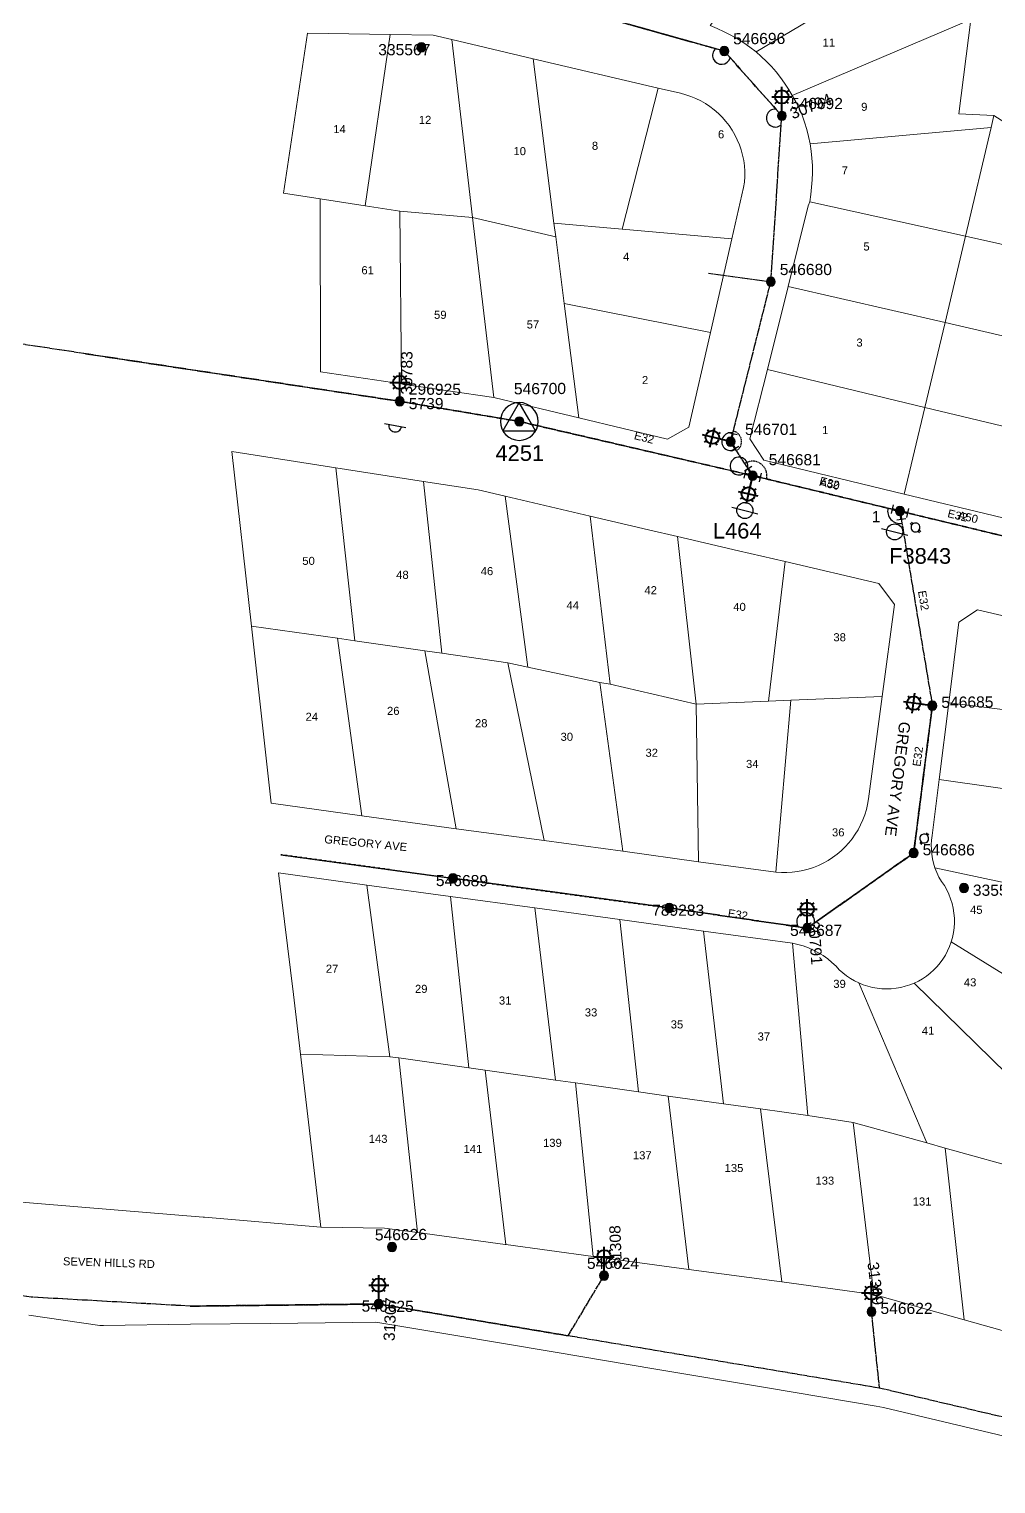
# Model space of a CAD drawing. Header units: metres. Extents: x -1 to 313024, y -2 to 6262971.
# Drawn here: x 312146.9 to 312362.9, y 6262431.2 to 6262756.3 of the extents above; entities that cross this region are included whole.
import ezdxf
from ezdxf.enums import TextEntityAlignment as Align

# ---------------------------------------------------------------- set-up
doc = ezdxf.new("R2010")
doc.units = ezdxf.units.M
doc.linetypes.add('Cable Exist OH', pattern=[1, 1, 0])
doc.linetypes.add('Cable New OH', pattern=[6, 4, -2])
doc.layers.get('0').update_dxf_attribs({"color": 6})
doc.layers.add('Cadastre Land Parcels_SP_EXT', color=9, linetype='Continuous', lineweight=5)
doc.layers.add('Cadastre Roads_SP_EXT', color=9, linetype='Continuous', lineweight=5)
for name, color, linetype in [('Equip_HV_EXT', 7, 'Continuous'), ('Equip_LV_EXT', 7, 'Continuous'), ('Equip_SP_HV_EXT', 7, 'Continuous'), ('Equip_SP_HV_NEW', 2, 'Continuous'), ('Equip_SP_SL_EXT', 7, 'Continuous'), ('Mains_HV_EXT', 7, 'Continuous'), ('Mains_HV_NEW', 2, 'Continuous'), ('Mains_HV_NEW_Hardwired', 7, 'Continuous'), ('Mains_LV_EXT', 7, 'Continuous'), ('Mains_SL_EXT', 7, 'Continuous'), ('Notes_SP_MISC', 7, 'Continuous'), ('Sub_SP_TR_HV_LV_EXT', 7, 'Continuous'), ('SupportsOH_SP_TR_HV_LV_SL_EXT', 7, 'Continuous')]:
    doc.layers.add(name, color=color, linetype=linetype)
doc.styles.add('HVSW_LABEL', font='arial.ttf')
doc.styles.add('iecARIAL', font='arial.ttf', dxfattribs={"height": 2})
doc.styles.add('POLE_LABEL', font='arial.ttf')
doc.styles.get("Standard").update_dxf_attribs({"font": 'arial.ttf'})

# ---------------------------------------------------------------- blocks, each defined once
blk = doc.blocks.new('SUB_POLE_EXT')
blk.add_wipeout([(0, 4.22), (0.42, 4.2), (0.83, 4.14), (1.21, 4.05), (1.62, 3.9), (1.99, 3.72), (2.35, 3.51), (2.68, 3.26), (2.99, 2.99), (3.28, 2.66), (3.52, 2.34), (3.76, 1.92), (3.9, 1.62), (4.04, 1.23), (4.18, 0.63), (4.22, 0), (4.18, -0.61), (4.06, -1.15), (3.9, -1.62), (3.58, -2.24), (3.22, -2.73), (2.97, -3.01), (2.68, -3.26), (2.36, -3.5), (2, -3.72), (1.64, -3.89), (1.25, -4.03), (0.82, -4.14), (0.42, -4.2), (0, -4.22), (-0.41, -4.2), (-0.8, -4.15), (-1.21, -4.05), (-1.62, -3.9), (-1.99, -3.73), (-2.35, -3.51), (-2.68, -3.26), (-2.96, -3.02), (-3.23, -2.72), (-3.51, -2.35), (-3.71, -2.01), (-3.91, -1.6), (-4.05, -1.21), (-4.16, -0.76), (-4.22, -0.14), (-4.21, 0.39), (-4.14, 0.83), (-4.03, 1.27), (-3.9, 1.63), (-3.71, 2.02), (-3.5, 2.37), (-3.28, 2.67), (-2.99, 2.99), (-2.68, 3.27), (-2.33, 3.52), (-1.98, 3.73), (-1.63, 3.9), (-1.2, 4.05), (-0.78, 4.15), (-0.4, 4.21)])
blk.add_line((2.16, 0.48), (2.16, 0.48, 0))
blk.add_lwpolyline([(-4.22, 0, 1), (4.22, 0, 1)], format="xyb", close=True)
blk.add_lwpolyline([(2.14, 0.52), (0, 4.22), (-3.66, -2.11), (3.66, -2.11)], close=True)
for tag, height, flags, p in [('ASSET_NUM', 3.5, 8, (2, 2)), ('STREET_CODE', 0.2, 9, (1.5, 0)), ('CONSTRUCTED_VOLTAGE', 0.2, 9, (1.5, -0.2)), ('OPERATING_VOLTAGE', 0.2, 9, (1.5, -0.6)), ('OPERATED_BY', 0.2, 9, (1.5, -0.8)), ('ORIENTATION', 0.2, 9, (1.5, -1.2)), ('OWNED_BY', 0.2, 9, (1.5, -1.4)), ('SECONDARY_VOLTAGE', 0.2, 9, (1.5, -1.6)), ('STATE', 0.2, 9, (1.5, -1.8)), ('SUBSTATION_TYPE', 0.2, 9, (1.5, -2)), ('STREETNAME', 0.2, 9, (1.5, -2.8)), ('SUBURB', 0.2, 9, (1.5, -3)), ('NO_PHASES', 0.2, 9, (1.5, -0.4)), ('MAINTAINED_BY', 0.2, 9, (1.5, -1)), ('USAGE', 0.2, 9, (1.5, -2.2)), ('LEGEND', 0.2, 9, (1.5, -2.4)), ('LOCATION', 0.2, 9, (1.5, -2.6)), ('NOTES', 0.2, 9, (1.5, -3.2)), ('Z', 0.2, 1, (1.5, -3.4))]:
    blk.add_attdef(tag, text='', height=height, dxfattribs=dict(flags=flags)).set_placement(p, align=Align.MIDDLE_LEFT)
blk = doc.blocks.new('LV_OH_LINKS_OPEN_EXT')
for p, q in [((-0.17, 4.97), (-0.17, 5.46)), ((0.17, 4.97), (0.17, 5.46)), ((-0.17, 3), (-0.17, 2.5)), ((0.17, 3), (0.17, 2.5))]:
    blk.add_line(p, q)
blk.add_lwpolyline([(0, 2.99, 1), (0, 4.98, 1)], format="xyb", close=True)
at = {"flags": 9}
for tag, p in [('ACTUAL_STATUS', (0, 0)), ('CONSTRUCTED_VOLTAGE', (0, -0.2)), ('OPERATING_VOLTAGE', (0, -0.6)), ('ORIENTATION', (0, -0.8)), ('OWNED_BY', (0, -1)), ('STATE', (0, -1.2)), ('SWITCH_TYPE', (0, -1.4)), ('NO_PHASES', (0, -0.4)), ('USAGE', (0, -1.6)), ('LEGEND', (0, -1.8)), ('NOTES', (0, -2))]:
    blk.add_attdef(tag, text='', height=0.2, dxfattribs=at).set_placement(p, align=Align.MIDDLE_LEFT)
at = {"flags": 1}
blk.add_attdef('Z', (0, 0), '', height=0.2, dxfattribs=at)
blk = doc.blocks.new('*U154')
for p, q in [((-2.45, -3.25), (-2.16, -2.84)), ((-2.17, -3.44), (-1.89, -3.03)), ((-3.56, -4.86), (-3.84, -5.27)), ((-3.29, -5.05), (-3.57, -5.46))]:
    blk.add_line(p, q)
blk.add_lwpolyline([(-2.3, -3.33, 1), (-3.43, -4.97, 1)], format="xyb", close=True)
at = {"flags": 9}
for tag, p in [('ACTUAL_STATUS', (0, 0)), ('CONSTRUCTED_VOLTAGE', (0, -0.2)), ('OPERATING_VOLTAGE', (0, -0.6)), ('ORIENTATION', (0, -0.8)), ('OWNED_BY', (0, -1)), ('STATE', (0, -1.2)), ('SWITCH_TYPE', (0, -1.4)), ('NO_PHASES', (0, -0.4)), ('USAGE', (0, -1.6)), ('LEGEND', (0, -1.8)), ('NOTES', (0, -2))]:
    blk.add_attdef(tag, text='', height=0.2, dxfattribs=at).set_placement(p, align=Align.MIDDLE_LEFT)
at = {"flags": 1}
blk.add_attdef('Z', (0, 0), '', height=0.2, dxfattribs=at)
blk = doc.blocks.new('SL_LANTERN_EXT')
at = {"lineweight": 40}
for p, q in [((-2.25, 4.22), (2.25, 4.22)), ((-1.46, 5.68), (-1.06, 5.28)), ((0, 1.97), (0, 6.47)), ((1.46, 5.68), (1.06, 5.28)), ((-1.46, 2.76), (-1.06, 3.16)), ((0, 0), (0, 2.72)), ((1.46, 2.76), (1.06, 3.16))]:
    blk.add_line(p, q, dxfattribs=at)
blk.add_circle((0, 4.22), 1.5, dxfattribs=at)
at = {"style": 'iecARIAL', "flags": 8}
blk.add_attdef('ASSET_NUM', (1.5, 1.5), '', height=2.5, dxfattribs=at)
for tag, p, height, flags in [('OPERATING_VOLTAGE', (0.98, -1.65), 0.2, 9), ('ORIENTATION', (0.98, -1.85), 0.2, 9), ('OWNED_BY', (0.98, -2.05), 0.2, 9), ('STATE', (0.98, -2.25), 0.2, 9), ('CONSTRUCTED_VOLTAGE', (0.98, -0.65), 0.2, 9), ('CONTROL_TYPE', (0.98, -0.85), 0.2, 9), ('LANTERN_PURPOSE', (0.98, -1.05), 0.2, 9), ('LANTERN_TYPE', (0.98, -1.25), 0.2, 9), ('NO_PHASES', (0.98, -1.45), 0.2, 9), ('USAGE', (0.98, -2.45), 0.2, 9), ('CEXIST', (0.98, -2.65), 0.2, 9), ('CNEW', (0.98, -2.85), 0.2, 9), ('CNUMBER', (0.98, -3.05), 0.2, 9), ('CREMOVE', (0.98, -3.25), 0.2, 9), ('CREPLACE', (0.98, -3.45), 0.2, 9), ('LNUMBER', (2.18, -3.25), 2.5, 8), ('LKINGHEIGHT', (0.98, -3.65), 0.2, 9), ('LBRACKET', (0.98, -3.85), 0.2, 9), ('LBRACKETVOCAB', (0.98, -4.05), 0.2, 9), ('LCATEGORY', (0.98, -4.25), 0.2, 9), ('LCHARGE1', (0.98, -4.45), 0.2, 9), ('LCHARGE1PERCENT', (0.98, -4.65), 0.2, 9), ('LCHARGE2', (0.98, -4.85), 0.2, 9), ('LCHARGE2PERCENT', (0.98, -5.05), 0.2, 9), ('LCHARGE3', (0.98, -5.25), 0.2, 9), ('LCHARGE3PERCENT', (0.98, -5.45), 0.2, 9), ('LEXIST', (0.98, -5.65), 0.2, 9), ('LLAMP', (0.98, -5.85), 0.2, 9), ('LLAMPVOCAB', (0.98, -6.05), 0.2, 9), ('LMAST', (0.98, -6.25), 0.2, 9), ('LMASTVOCAB', (0.98, -6.45), 0.2, 9), ('LNEW', (0.98, -6.65), 0.2, 9), ('STREETNAME', (0.98, -9.25), 0.2, 9), ('SUBURB', (0.98, -9.45), 0.2, 1), ('LANTNUMBER', (0.98, -6.85), 0.2, 9), ('LOUTREACH', (0.98, -7.25), 0.2, 9), ('LOUTREACHVOCAB', (0.98, -7.45), 0.2, 9), ('LRATECODE', (0.98, -7.65), 0.2, 9), ('LREMOVE', (0.98, -7.85), 0.2, 9), ('LREPLACE', (0.98, -8.05), 0.2, 9), ('LTYPE', (0.98, -8.25), 0.2, 9), ('LTYPEVOCAB', (0.98, -8.45), 0.2, 9), ('LEGEND', (0.98, -8.65), 0.2, 9), ('LOCATION', (0.98, -8.85), 0.2, 9), ('NOTES', (0.98, -9.05), 0.2, 9)]:
    blk.add_attdef(tag, p, '', height=height, dxfattribs=dict(flags=flags))
blk = doc.blocks.new('POLE_EXT')
blk.add_hatch(color=256).paths.add_polyline_path([(-1, 0, 1), (1, 0, 1)])
blk.add_lwpolyline([(-1, 0, 1), (1, 0, 1)], format="xyb", close=True)
for tag, height, flags, p in [('pNumber', 2.5, 8, (-17.84, 2.07)), ('OWNED_BY', 0.2, 9, (1.35, -0.4)), ('SPECIAL_USE', 0.2, 9, (1.35, -0.8)), ('STATE', 0.2, 9, (1.35, -1)), ('cLV', 0.2, 9, (1.35, -1.4)), ('hDepth', 0.2, 9, (1.35, -1.6)), ('hDia', 0.2, 9, (1.35, -1.8)), ('cHV', 0.2, 9, (1.35, -2)), ('PARENT', 0.2, 9, (1.35, -0.6)), ('USAGE', 0.2, 9, (1.35, -1.2)), ('LBRACKET', 0.2, 9, (1.35, -2.2)), ('LExisting', 0.2, 9, (1.35, -2.4)), ('LANTNUMBER', 0.2, 9, (1.35, -2.6)), ('LOther', 0.2, 9, (1.35, -2.8)), ('LRemove', 0.2, 9, (1.35, -3)), ('LEGEND', 0.2, 9, (1.35, -3.2)), ('cLinedev', 0.2, 9, (1.35, -3.4)), ('pExisting', 0.2, 9, (1.35, -3.8)), ('pFooting', 0.2, 9, (1.35, -4.4)), ('pNew', 0.2, 9, (1.35, -4.6)), ('pRelocate', 0.2, 9, (1.35, -5)), ('pRemove', 0.2, 9, (1.35, -5.2)), ('pReplace', 0.2, 9, (1.35, -5.4)), ('pStay', 0.2, 9, (1.35, -5.6)), ('pType', 0.2, 9, (1.35, -5.8)), ('cspan', 0.2, 9, (1.35, -6)), ('STREETNAME', 0.2, 9, (1.35, -6.2)), ('SUBURB', 0.2, 9, (1.35, -6.4)), ('LOCATION', 0.2, 9, (1.35, -3.6)), ('PFNUMBER', 0.2, 9, (1.35, -4)), ('NEWPFNUMBER', 0.2, 9, (1.35, -4.2)), ('NOTES', 0.2, 9, (1.35, -6.6)), ('OPERATED_BY', 0.2, 9, (1.36, -7.01)), ('MAINTAINED_BY', 0.2, 9, (1.36, -6.81))]:
    blk.add_attdef(tag, text='', height=height, dxfattribs=dict(flags=flags)).set_placement(p, align=Align.MIDDLE_LEFT)
at = {"style": 'POLE_LABEL'}
for tag, height, flags, p in [('ASSET_NUM', 2.5, 8, (2, 2)), ('STRUCTURE_PLANT_NUMBER', 0.2, 9, (1.35, 0.03)), ('STREET_CODE', 0.2, 9, (1.35, -0.2))]:
    blk.add_attdef(tag, text='', height=height, dxfattribs=dict(at, flags=flags)).set_placement(p, align=Align.MIDDLE_LEFT)
at = {"flags": 1}
blk.add_attdef('Z', (1.35, -7.33), '', height=0.2, dxfattribs=at)
blk = doc.blocks.new('HV_USL_CLOSED_EXT')
blk.add_line((2.4, 5.5), (-2.4, 5.5))
blk.add_lwpolyline([(1.44, 5.5, 0.414214), (0, 6.94, 0.414214), (-1.44, 5.5)], format="xyb")
for tag, height, flags, p in [('ASSET_NUM', 2.5, 8, (2, 2)), ('STREET_CODE', 0.2, 9, (1.5, 0)), ('ACTUAL_STATUS', 0.2, 9, (1.5, -0.2)), ('CONSTRUCTED_VOLTAGE', 0.2, 9, (1.5, -0.4)), ('OPERATING_VOLTAGE', 0.2, 9, (1.5, -0.8)), ('ORIENTATION', 0.2, 9, (1.5, -1)), ('OWNED_BY', 0.2, 9, (1.5, -1.2)), ('OPERATED_BY', 0.2, 9, (1.5, -1.4)), ('STATE', 0.2, 9, (1.5, -1.8)), ('SWITCH_TYPE', 0.2, 9, (1.5, -2)), ('STREETNAME', 0.2, 9, (1.5, -2.8)), ('SUBURB', 0.2, 9, (1.5, -3)), ('NO_PHASES', 0.2, 9, (1.5, -0.6)), ('MAINTAINED_BY', 0.2, 9, (1.5, -1.6)), ('USAGE', 0.2, 9, (1.5, -2.2)), ('LEGEND', 0.2, 9, (1.5, -2.4)), ('LOCATION', 0.2, 9, (1.5, -2.6)), ('NOTES', 0.2, 9, (1.5, -3.2)), ('Z', 0.2, 1, (1.5, -3.6)), ('LABEL_ALIGNMENT', 0.2, 9, (1.5, -3.4))]:
    blk.add_attdef(tag, text='', height=height, dxfattribs=dict(flags=flags)).set_placement(p, align=Align.MIDDLE_LEFT)
blk = doc.blocks.new('*U139')
blk.add_line((-2.78, -7.98), (3.22, -7.98))
blk.add_circle((0.22, -7.98), 1.8)
at = {"style": 'HVSW_LABEL'}
for tag, height, flags, p in [('ASSET_NUM', 3.5, 8, (2, 2)), ('STREET_CODE', 0.2, 9, (0, -0.2))]:
    blk.add_attdef(tag, text='', height=height, dxfattribs=dict(at, flags=flags)).set_placement(p, align=Align.MIDDLE_LEFT)
at = {"flags": 1}
blk.add_attdef('Z', (0, 0), '', height=0.2, dxfattribs=at)
at = {"flags": 9}
for tag, p in [('ACTUAL_STATUS', (0, -0.4)), ('CONSTRUCTED_VOLTAGE', (0, -0.6)), ('OPERATING_VOLTAGE', (0, -1)), ('ORIENTATION', (0, -1.2)), ('OWNED_BY', (0, -1.4)), ('STATE', (0, -1.6)), ('SWITCH_TYPE', (0, -1.8)), ('STREETNAME', (0, -2.6)), ('SUBURB', (0, -2.8)), ('NO_PHASES', (0, -0.8)), ('USAGE', (0, -2)), ('LEGEND', (0, -2.2)), ('LOCATION', (0, -2.4)), ('NOTES', (0, -3))]:
    blk.add_attdef(tag, text='', height=0.2, dxfattribs=at).set_placement(p, align=Align.MIDDLE_LEFT)
blk = doc.blocks.new('*U144')
for p, q in [((-3, 4.8), (0, 4.8)), ((0, 4.8), (3, 4.8))]:
    blk.add_line(p, q)
blk.add_circle((0, 4.8), 1.8)
at = {"style": 'HVSW_LABEL'}
for tag, height, flags, p in [('ASSET_NUM', 3.5, 8, (2, 2)), ('STREET_CODE', 0.2, 9, (0, -0.2))]:
    blk.add_attdef(tag, text='', height=height, dxfattribs=dict(at, flags=flags)).set_placement(p, align=Align.MIDDLE_LEFT)
at = {"flags": 1}
blk.add_attdef('Z', (0, 0), '', height=0.2, dxfattribs=at)
at = {"flags": 9}
for tag, p in [('ACTUAL_STATUS', (0, -0.4)), ('CONSTRUCTED_VOLTAGE', (0, -0.6)), ('OPERATING_VOLTAGE', (0, -1)), ('ORIENTATION', (0, -1.2)), ('OWNED_BY', (0, -1.4)), ('STATE', (0, -1.6)), ('SWITCH_TYPE', (0, -1.8)), ('SUBURB', (0, -2.4)), ('STREETNAME', (0, -2.6)), ('NO_PHASES', (0, -0.8)), ('USAGE', (0, -2)), ('LEGEND', (0, -2.2)), ('LOCATION', (0, -2.8)), ('NOTES', (0, -3)), ('MAINTAINED_BY', (0, -3.22)), ('OPERATED_BY', (0, -3.43)), ('LABEL_ALIGNMENT', (0, -3.64))]:
    blk.add_attdef(tag, text='', height=0.2, dxfattribs=at).set_placement(p, align=Align.MIDDLE_LEFT)
blk = doc.blocks.new('End Shackle_NEW')
blk.add_hatch(color=250).paths.add_polyline_path([(-0.25, 0), (-0.25, 1.81), (0.25, 1.81), (0.25, 0)])
blk.add_line((1, 1.81), (-1, 1.81))
at = {"flags": 9}
for tag, p in [('CONNECTOR_TYPE', (0, 0)), ('CONSTRUCTED_VOLTAGE', (0, -0.2)), ('OPERATING_VOLTAGE', (0, -0.6)), ('ORIENTATION', (0, -0.8)), ('OWNED_BY', (0, -1)), ('STATE', (0, -1.2)), ('NO_PHASES', (0, -0.4)), ('USAGE', (0, -1.4)), ('NOTES', (0, -1.6))]:
    blk.add_attdef(tag, p, '', height=0.2, dxfattribs=at)
blk = doc.blocks.new('BOND POINT')
blk.add_hatch(color=256).paths.add_polyline_path([(-1, 0, 1), (1, 0, 1)])

msp = doc.modelspace()

# ---------------------------------------------------------------- linework, layer by layer
at = {"layer": 'Cadastre Land Parcels_SP_EXT', "linetype": 'Continuous'}
for points in [[(312325.88, 6262779.57), (312320.26, 6262784.04), (312318.72, 6262782.27), (312299.08, 6262757.13), (312300.67, 6262756.46), (312302.2, 6262755.76), (312303.71, 6262755), (312305.17, 6262754.17), (312306.6, 6262753.27), (312307.98, 6262752.3), (312309.33, 6262751.26), (312351.22, 6262776.14), (312325.88, 6262779.57)], [(312357.32, 6262758.46), (312359.4, 6262775.13), (312351.22, 6262776.14), (312309.33, 6262751.26), (312310.51, 6262750.23), (312311.66, 6262749.13), (312312.76, 6262747.97), (312313.8, 6262746.77), (312314.79, 6262745.52), (312315.72, 6262744.23), (312316.6, 6262742.9), (312317.41, 6262741.53), (312357.32, 6262758.46)], [(312361.89, 6262734.34), (312362.51, 6262737.04), (312354.69, 6262737.39), (312357.32, 6262758.46), (312317.41, 6262741.53), (312318.22, 6262740.09), (312318.95, 6262738.6), (312319.61, 6262737.08), (312320.18, 6262735.52), (312320.68, 6262733.94), (312321.09, 6262732.33), (312321.42, 6262730.69), (312361.89, 6262734.34)], [(312227.56, 6262755.15), (312209.11, 6262755.42), (312203.74, 6262719.67), (312211.93, 6262718.4), (312221.97, 6262716.88), (312227.56, 6262755.15)], [(312241.33, 6262754.04), (312237.21, 6262755.01), (312227.56, 6262755.15), (312221.97, 6262716.88), (312229.74, 6262715.67), (312245.98, 6262714.23), (312241.33, 6262754.04)], [(312264.18, 6262712.98), (312259.52, 6262749.72), (312241.33, 6262754.04), (312245.98, 6262714.23), (312264.59, 6262709.93), (312264.18, 6262712.98)], [(312287.48, 6262743.17), (312259.52, 6262749.72), (312264.18, 6262712.98), (312279.42, 6262711.61), (312287.48, 6262743.17)], [(312303.94, 6262709.46), (312306.55, 6262720.94), (312306.74, 6262722.17), (312306.82, 6262723.38), (312306.81, 6262724.59), (312306.73, 6262725.8), (312306.57, 6262727.01), (312306.33, 6262728.2), (312306.01, 6262729.37), (312305.61, 6262730.51), (312305.15, 6262731.63), (312304.61, 6262732.72), (312304, 6262733.76), (312303.32, 6262734.77), (312302.58, 6262735.73), (312301.78, 6262736.64), (312300.92, 6262737.5), (312300, 6262738.29), (312299.04, 6262739.03), (312298.03, 6262739.7), (312296.98, 6262740.31), (312295.89, 6262740.84), (312294.77, 6262741.3), (312293.62, 6262741.69), (312292.45, 6262742), (312287.48, 6262743.17), (312279.42, 6262711.61), (312303.94, 6262709.46)], [(312390.99, 6262718.85), (312362.51, 6262737.04), (312361.89, 6262734.34), (312356.17, 6262710.06), (312390.52, 6262702.43), (312391.51, 6262706.54), (312391.75, 6262707.62), (312391.93, 6262708.67), (312392.02, 6262709.73), (312392.05, 6262710.79), (312392, 6262711.86), (312391.87, 6262712.92), (312391.67, 6262713.96), (312391.4, 6262714.99), (312391.16, 6262716.27), (312391.02, 6262717.55), (312390.99, 6262718.85)], [(312356.17, 6262710.06), (312361.89, 6262734.34), (312321.42, 6262730.69), (312321.67, 6262729.1), (312321.84, 6262727.49), (312321.93, 6262725.87), (312321.95, 6262724.25), (312321.89, 6262722.63), (312321.76, 6262721.01), (312321.55, 6262719.4), (312321.32, 6262717.77), (312356.17, 6262710.06)], [(312230.09, 6262677.06), (312229.74, 6262715.67), (312221.97, 6262716.88), (312211.93, 6262718.4), (312211.96, 6262679.77), (312230.09, 6262677.06)], [(312356.17, 6262710.06), (312321.32, 6262717.77), (312321.01, 6262716.87), (312316.53, 6262698.83), (312351.61, 6262690.76), (312356.17, 6262710.06)], [(312279.42, 6262711.61), (312264.18, 6262712.98), (312264.59, 6262709.93), (312266.47, 6262694.99), (312299.14, 6262688.56), (312303.94, 6262709.46), (312279.42, 6262711.61)], [(312390.52, 6262702.43), (312356.17, 6262710.06), (312351.61, 6262690.76), (312385.84, 6262682.81), (312390.52, 6262702.43)], [(312351.61, 6262690.76), (312316.53, 6262698.83), (312311.88, 6262680.25), (312347.06, 6262671.78), (312351.61, 6262690.76)], [(312299.14, 6262688.56), (312266.47, 6262694.99), (312269.7, 6262669.49), (312289.55, 6262664.72), (312294.35, 6262667.36), (312299.14, 6262688.56)], [(312385.84, 6262682.81), (312351.61, 6262690.76), (312347.06, 6262671.78), (312381.34, 6262663.6), (312385.84, 6262682.81)], [(312347.06, 6262671.78), (312311.88, 6262680.25), (312307.98, 6262664.77), (312311.05, 6262659.99), (312342.43, 6262652.43), (312347.06, 6262671.78)], [(312372.75, 6262645.13), (312377.62, 6262647.91), (312381.34, 6262663.6), (312347.06, 6262671.78), (312342.43, 6262652.43), (312362.35, 6262647.63), (312372.75, 6262645.13)], [(312215.45, 6262658.29), (312192.15, 6262661.93), (312196.6, 6262622.95), (312215.78, 6262620.2), (312219.67, 6262619.66), (312215.45, 6262658.29)], [(312235.02, 6262655.25), (312215.45, 6262658.29), (312219.67, 6262619.66), (312235.34, 6262617.38), (312239.09, 6262616.87), (312235.02, 6262655.25)], [(312253.25, 6262651.94), (312247.21, 6262653.37), (312235.02, 6262655.25), (312239.09, 6262616.87), (312253.9, 6262614.71), (312258.34, 6262613.79), (312253.25, 6262651.94)], [(312272.26, 6262647.51), (312253.25, 6262651.94), (312258.34, 6262613.79), (312274.4, 6262610.32), (312276.7, 6262609.96), (312272.26, 6262647.51)], [(312291.75, 6262642.95), (312285.28, 6262644.46), (312272.26, 6262647.51), (312276.7, 6262609.96), (312295.97, 6262605.45), (312291.75, 6262642.95)], [(312295.97, 6262605.45), (312312.14, 6262606.14), (312315.88, 6262637.34), (312305.44, 6262639.76), (312291.75, 6262642.95), (312295.97, 6262605.45)], [(312337.53, 6262607.18), (312340.26, 6262627.74), (312336.78, 6262632.46), (312315.88, 6262637.34), (312312.14, 6262606.14), (312317.11, 6262606.36), (312337.53, 6262607.18)], [(312371.28, 6262623.66), (312358.86, 6262626.58), (312354.69, 6262623.8), (312352.41, 6262605.81), (312387.26, 6262601.47), (312388.29, 6262619.66), (312371.28, 6262623.66)], [(312215.78, 6262620.2), (312196.6, 6262622.95), (312201, 6262583.37), (312221.24, 6262580.56), (312215.78, 6262620.2)], [(312219.67, 6262619.66), (312215.78, 6262620.2), (312221.24, 6262580.56), (312242.29, 6262577.66), (312235.34, 6262617.38), (312219.67, 6262619.66)], [(312239.09, 6262616.87), (312235.34, 6262617.38), (312242.29, 6262577.66), (312261.99, 6262575.03), (312253.9, 6262614.71), (312239.09, 6262616.87)], [(312274.4, 6262610.32), (312258.34, 6262613.79), (312253.9, 6262614.71), (312261.99, 6262575.03), (312279.57, 6262572.65), (312274.4, 6262610.32)], [(312295.97, 6262605.45), (312276.7, 6262609.96), (312274.4, 6262610.32), (312279.57, 6262572.65), (312296.47, 6262570.28), (312295.97, 6262605.45)], [(312313.75, 6262567.91), (312315, 6262567.84), (312316.22, 6262567.84), (312317.43, 6262567.92), (312318.63, 6262568.07), (312319.82, 6262568.3), (312321, 6262568.61), (312322.15, 6262568.99), (312323.28, 6262569.45), (312324.37, 6262569.97), (312325.43, 6262570.56), (312326.45, 6262571.22), (312327.43, 6262571.95), (312328.35, 6262572.73), (312329.23, 6262573.57), (312330.05, 6262574.47), (312330.81, 6262575.41), (312331.51, 6262576.41), (312332.15, 6262577.44), (312332.71, 6262578.52), (312333.21, 6262579.62), (312333.64, 6262580.76), (312333.99, 6262581.92), (312334.27, 6262583.1), (312334.47, 6262584.3), (312337.53, 6262607.18), (312317.11, 6262606.36), (312313.75, 6262567.91)], [(312317.11, 6262606.36), (312312.14, 6262606.14), (312295.97, 6262605.45), (312296.47, 6262570.28), (312313.75, 6262567.91), (312317.11, 6262606.36)], [(312387.26, 6262601.47), (312352.41, 6262605.81), (312350.24, 6262588.63), (312386.44, 6262583.49), (312386.88, 6262591.34), (312387.26, 6262601.47)], [(312386.44, 6262583.49), (312350.24, 6262588.63), (312348.68, 6262576.14), (312348.55, 6262575.1), (312348.49, 6262574.06), (312348.51, 6262573.01), (312348.6, 6262571.97), (312348.76, 6262570.94), (312349, 6262569.93), (312349.3, 6262568.93), (312385.3, 6262561.22), (312385.66, 6262566.76), (312386.44, 6262583.49)], [(312385.3, 6262561.22), (312349.3, 6262568.93), (312349.72, 6262567.87), (312350.21, 6262566.85), (312350.78, 6262565.87), (312351.42, 6262564.94), (312351.96, 6262563.99), (312352.43, 6262563), (312352.83, 6262561.98), (312353.16, 6262560.94), (312353.4, 6262559.87), (312353.57, 6262558.79), (312353.66, 6262557.7), (312353.68, 6262556.61), (312353.61, 6262555.51), (312353.46, 6262554.43), (312353.24, 6262553.36), (312352.97, 6262552.35), (312383.96, 6262533.2), (312384.44, 6262545.24), (312385.3, 6262561.22)], [(312222.38, 6262565.07), (312202.62, 6262567.78), (312205.93, 6262540.58), (312207.56, 6262527.25), (312227.49, 6262526.66), (312222.38, 6262565.07)], [(312241.07, 6262562.51), (312222.38, 6262565.07), (312227.49, 6262526.66), (312229.5, 6262526.42), (312245.12, 6262524.2), (312241.07, 6262562.51)], [(312259.87, 6262559.96), (312241.07, 6262562.51), (312245.12, 6262524.2), (312248.77, 6262523.66), (312264.52, 6262521.48), (312259.87, 6262559.96)], [(312278.87, 6262557.34), (312259.87, 6262559.96), (312264.52, 6262521.48), (312268.96, 6262520.83), (312283.05, 6262518.87), (312278.87, 6262557.34)], [(312297.61, 6262554.77), (312278.87, 6262557.34), (312283.05, 6262518.87), (312289.73, 6262517.92), (312302.06, 6262516.2), (312297.61, 6262554.77)], [(312317.45, 6262552.07), (312297.61, 6262554.77), (312302.06, 6262516.2), (312310.33, 6262515.02), (312320.93, 6262513.54), (312317.45, 6262552.07)], [(312332.33, 6262543.18), (312331.36, 6262543.64), (312330.43, 6262544.17), (312329.54, 6262544.76), (312328.71, 6262545.42), (312327.93, 6262546.15), (312327.22, 6262546.94), (312326.31, 6262547.79), (312325.35, 6262548.58), (312324.33, 6262549.3), (312323.27, 6262549.95), (312322.17, 6262550.53), (312321.03, 6262551.03), (312319.86, 6262551.45), (312318.66, 6262551.8), (312317.45, 6262552.07), (312320.93, 6262513.54), (312331.03, 6262512.03), (312347.54, 6262507.42), (312332.33, 6262543.18)], [(312383.61, 6262526.07), (312383.96, 6262533.2), (312352.97, 6262552.35), (312352.58, 6262551.31), (312352.15, 6262550.35), (312351.65, 6262549.41), (312351.09, 6262548.52), (312350.47, 6262547.66), (312349.79, 6262546.85), (312349.05, 6262546.09), (312348.27, 6262545.38), (312347.43, 6262544.73), (312346.55, 6262544.14), (312345.64, 6262543.62), (312344.69, 6262543.15), (312382.63, 6262505.95), (312383.61, 6262526.07)], [(312344.69, 6262543.15), (312343.7, 6262542.76), (312342.69, 6262542.43), (312341.66, 6262542.18), (312340.62, 6262542), (312339.56, 6262541.89), (312338.5, 6262541.86), (312337.44, 6262541.9), (312336.39, 6262542.01), (312335.34, 6262542.2), (312334.31, 6262542.46), (312333.31, 6262542.8), (312332.33, 6262543.18), (312347.54, 6262507.42), (312351.62, 6262506.29), (312370.48, 6262501.02), (312382.15, 6262497.8), (312382.63, 6262505.95), (312344.69, 6262543.15)], [(312227.49, 6262526.66), (312207.56, 6262527.25), (312212.1, 6262488.63), (312226.31, 6262488.36), (312233.64, 6262487.4), (312229.5, 6262526.42), (312227.49, 6262526.66)], [(312248.77, 6262523.66), (312245.12, 6262524.2), (312229.5, 6262526.42), (312233.64, 6262487.4), (312253.28, 6262484.77), (312253.44, 6262484.75), (312248.77, 6262523.66)], [(312264.52, 6262521.48), (312248.77, 6262523.66), (312253.44, 6262484.75), (312272.95, 6262482.05), (312268.96, 6262520.83), (312264.52, 6262521.48)], [(312283.05, 6262518.87), (312268.96, 6262520.83), (312272.95, 6262482.05), (312294.35, 6262479.17), (312289.73, 6262517.92), (312283.05, 6262518.87)], [(312310.33, 6262515.02), (312302.06, 6262516.2), (312289.73, 6262517.92), (312294.35, 6262479.17), (312315.09, 6262476.37), (312310.33, 6262515.02)], [(312331.03, 6262512.03), (312320.93, 6262513.54), (312310.33, 6262515.02), (312315.09, 6262476.37), (312335.67, 6262473.59), (312331.03, 6262512.03)], [(312347.54, 6262507.42), (312331.03, 6262512.03), (312335.67, 6262473.59), (312355.87, 6262467.93), (312351.62, 6262506.29), (312347.54, 6262507.42)], [(312370.48, 6262501.02), (312351.62, 6262506.29), (312355.87, 6262467.93), (312374.73, 6262462.64), (312370.48, 6262501.02)]]:
    msp.add_lwpolyline(points, close=True, dxfattribs=at)
msp.add_lwpolyline([(312357.32, 6262758.46), (312354.69, 6262737.39), (312362.51, 6262737.04), (312390.99, 6262718.85)], dxfattribs=at)
at = {"layer": 'Cadastre Roads_SP_EXT', "linetype": 'Continuous'}
for points in [[(312374.73, 6262462.64), (312355.87, 6262467.93), (312335.67, 6262473.59), (312315.09, 6262476.37), (312294.35, 6262479.17), (312272.95, 6262482.05), (312253.44, 6262484.75), (312253.28, 6262484.77), (312233.64, 6262487.4), (312226.31, 6262488.36), (312212.1, 6262488.63), (312186.06, 6262490.82), (312185.79, 6262490.85), (312166.77, 6262492.38), (312147.87, 6262493.99), (312129.61, 6262495.54)], [(312146.85, 6262468.93), (312162.68, 6262466.67), (312163.53, 6262466.67), (312182.93, 6262466.91), (312200.74, 6262467.09), (312219.25, 6262467.32), (312224.36, 6262467.4), (312240.87, 6262464.63), (312264.42, 6262460.67), (312286.97, 6262456.88), (312311.9, 6262452.7), (312336.15, 6262448.62), (312337.79, 6262448.31), (312409.67, 6262431.24)]]:
    msp.add_lwpolyline(points, dxfattribs=at)
at = {"layer": 'Equip_HV_EXT', "color": 0, "linetype": 'Cable New OH'}
for centre, radius, start, end in [((312303.67, 6262664.15), 2.43, 302.8142, 75.9098), ((312308.56, 6262656.57), 3.21, 346.4532, 122.8142)]:
    msp.add_arc(centre, radius, start, end, dxfattribs=at).dxf.unprotected_set("ltscale", 0)
at = {"layer": 'Mains_HV_EXT', "linetype": 'Cable Exist OH'}
for points in [[(312229.72, 6262673.16), (312124.58, 6262689.07), (312089.8, 6262693.02), (312057.97, 6262690.65), (312026.46, 6262682.38), (311984.48, 6262660.59), (311950.35, 6262638.5)], [(312308.56, 6262656.57), (312303.67, 6262664.15)], [(312341.49, 6262648.63), (312308.56, 6262656.57)], [(312373.62, 6262640.89), (312341.49, 6262648.63)], [(312409.4, 6262435.04), (312370.34, 6262444.78), (312336.94, 6262452.63), (312304.05, 6262458.16), (312267.34, 6262464.33), (312225.02, 6262471.44), (312182.88, 6262470.96), (312147.37, 6262472.97), (312070.07, 6262483.23), (311993.49, 6262490.54)]]:
    msp.add_lwpolyline(points, dxfattribs=at)
at = {"layer": 'Mains_LV_EXT', "linetype": 'Cable Exist OH'}
for points in [[(312302.23, 6262751.43), (312275.74, 6262758.85)], [(312315.1, 6262736.97), (312302.23, 6262751.43)], [(312312.64, 6262699.88), (312315.1, 6262736.97)], [(312298.71, 6262701.78), (312312.64, 6262699.88)], [(312303.67, 6262664.15), (312312.64, 6262699.88)], [(312195.44, 6262678.35), (312229.72, 6262673.16)], [(312308.56, 6262656.57), (312303.67, 6262664.15)], [(312341.49, 6262648.63), (312308.56, 6262656.57)], [(312341.49, 6262648.63), (312348.74, 6262605.15)], [(312373.62, 6262640.89), (312341.49, 6262648.63)], [(312348.74, 6262605.15), (312344.57, 6262572.23)], [(312241.61, 6262566.56), (312203.16, 6262571.83)], [(312344.57, 6262572.23), (312320.76, 6262555.44)], [(312289.92, 6262559.95), (312241.61, 6262566.56)], [(312320.76, 6262555.44), (312289.92, 6262559.95)], [(312182.88, 6262470.96), (312225.02, 6262471.44)], [(312225.02, 6262471.44), (312267.29, 6262464.34)]]:
    msp.add_lwpolyline(points, dxfattribs=at)
at = {"layer": 'Mains_LV_EXT', "linetype": 'Continuous'}
for points in [[(312300.3, 6262751.97, 1.3351), (312303.56, 6262749.94)], [(312313.77, 6262738.46, 1.504721), (312314.97, 6262734.97)], [(312304.16, 6262666.09, 1.523945), (312304.75, 6262662.47)], [(312307.47, 6262658.25, 5.122962), (312306.61, 6262657.02)], [(312322.4, 6262556.59, 1.476925), (312318.78, 6262555.73)]]:
    msp.add_lwpolyline(points, format="xyb", dxfattribs=at)
msp.add_arc((312341.49, 6262648.63), 2.75, 166.4531, 279.4659, dxfattribs=at)
at = {"layer": 'Mains_SL_EXT', "linetype": 'Cable Exist OH'}
for points in [[(312275.74, 6262758.85), (312302.23, 6262751.43), (312315.1, 6262736.97)], [(312303.67, 6262664.15), (312312.64, 6262699.88), (312315.1, 6262736.97)], [(312159.49, 6262683.79), (312195.44, 6262678.35), (312229.72, 6262673.16)], [(312308.56, 6262656.57), (312303.67, 6262664.15)], [(312308.56, 6262656.57), (312341.49, 6262648.63), (312373.62, 6262640.89)], [(312320.76, 6262555.44), (312344.57, 6262572.23), (312348.74, 6262605.15)], [(312203.16, 6262571.83), (312241.61, 6262566.56), (312289.92, 6262559.95), (312320.76, 6262555.44)], [(312267.34, 6262464.33), (312275.37, 6262477.78)], [(312182.88, 6262470.96), (312225.02, 6262471.44)], [(312225.02, 6262471.44), (312267.34, 6262464.33)], [(312336.94, 6262452.63), (312335.14, 6262469.71)]]:
    msp.add_lwpolyline(points, dxfattribs=at)
at = {"layer": 'Notes_SP_MISC', "linetype": 'Cable Exist OH'}
for points in [[(312312.64, 6262699.88), (312315.1, 6262736.97)], [(312303.67, 6262664.15), (312312.64, 6262699.88)], [(312195.44, 6262678.35), (312229.72, 6262673.16)], [(312308.56, 6262656.57), (312303.67, 6262664.15)], [(312341.49, 6262648.63), (312308.56, 6262656.57)], [(312341.49, 6262648.63), (312348.74, 6262605.15)], [(312373.62, 6262640.89), (312341.49, 6262648.62)], [(312348.74, 6262605.15), (312344.57, 6262572.23)], [(312344.57, 6262572.23), (312320.76, 6262555.44)]]:
    msp.add_lwpolyline(points, dxfattribs=at)

# ---------------------------------------------------------------- block references
at = {"layer": 'Equip_HV_EXT', "color": 2, "linetype": 'Cable New OH'}
for p, rotation in [((312303.67, 6262664.15), 345.9097845407958), ((312303.67, 6262664.15), 212.8142419693765), ((312308.56, 6262656.57), 76.94497976604295), ((312308.56, 6262656.57), 32.81418219282428), ((312308.56, 6262656.57), 32.81418219282428), ((312308.56, 6262656.57), 256.4531661365669), ((312308.56, 6262656.57), 256.4531661365669)]:
    msp.add_blockref('End Shackle_NEW', p, dxfattribs=dict(at, rotation=rotation)).dxf.unprotected_set("ltscale", 0)
at = {"layer": 'Equip_LV_EXT'}
for name, p, rotation in [('*U154', (312341.49, 6262648.63), 78.18315601507626), ('LV_OH_LINKS_OPEN_EXT', (312344.57, 6262572.23), 323.925886031382)]:
    msp.add_blockref(name, p, dxfattribs=dict(at, rotation=rotation))
at = {"layer": 'Equip_SP_HV_EXT'}
ref = msp.add_blockref('HV_USL_CLOSED_EXT', (312229.72, 6262673.16), dxfattribs=dict(at, rotation=169.2422510052787))
ref.add_attrib('ASSET_NUM', '5739', dxfattribs={"layer": '0', "height": 2.5}).set_placement((312231.72, 6262673.91), align=Align.TOP_LEFT)
ref = msp.add_blockref('*U139', (312308.56, 6262656.57), dxfattribs=dict(at, rotation=345.9848610552855))
ref.add_attrib('ASSET_NUM', 'L464', dxfattribs={"layer": '0', "height": 3.5, "style": 'HVSW_LABEL'}).set_placement((312310.56, 6262646), align=Align.TOP_RIGHT)
at = {"layer": 'Equip_SP_HV_NEW'}
ref = msp.add_blockref('*U144', (312339.14, 6262639.33), dxfattribs=dict(at, rotation=345.8506925081194))
ref.add_attrib('ASSET_NUM', 'F3843', dxfattribs={"layer": '0', "height": 3.5, "style": 'HVSW_LABEL'}).set_placement((312339.08, 6262638.61), align=Align.MIDDLE_LEFT)
at = {"layer": 'Equip_SP_SL_EXT'}
ref = msp.add_blockref('SL_LANTERN_EXT', (312315.1, 6262736.97), dxfattribs=at)
ref.add_attrib('ASSET_NUM', '30794', dxfattribs={"layer": '0', "height": 2.5, "rotation": 21.8943, "style": 'iecARIAL'}).set_placement((312316.6, 6262738.47), align=Align.TOP_LEFT)
ref = msp.add_blockref('SL_LANTERN_EXT', (312229.72, 6262673.16), dxfattribs=at)
ref.add_attrib('ASSET_NUM', '30783', dxfattribs={"layer": '0', "height": 2.5, "rotation": 89.4474, "style": 'iecARIAL'}).set_placement((312231.22, 6262674.66), align=Align.MIDDLE_LEFT)
for p, rotation in [((312303.67, 6262664.15), 76.52634337614239), ((312308.56, 6262656.57), 166.9121697226742), ((312348.74, 6262605.15), 82.42034950439854)]:
    msp.add_blockref('SL_LANTERN_EXT', p, dxfattribs=dict(at, rotation=rotation))
ref = msp.add_blockref('SL_LANTERN_EXT', (312320.76, 6262555.44), dxfattribs=at)
ref.add_attrib('ASSET_NUM', '30791', dxfattribs={"layer": '0', "height": 2.5, "rotation": 274.0153, "style": 'iecARIAL'}).set_placement((312322.27, 6262556.94), align=Align.MIDDLE_LEFT)
ref = msp.add_blockref('SL_LANTERN_EXT', (312275.37, 6262477.78), dxfattribs=at)
ref.add_attrib('ASSET_NUM', '31308', dxfattribs={"layer": '0', "height": 2.5, "rotation": 92.1602, "style": 'iecARIAL'}).set_placement((312276.87, 6262479.28), align=Align.TOP_LEFT)
ref = msp.add_blockref('SL_LANTERN_EXT', (312335.14, 6262469.71), dxfattribs=at)
ref.add_attrib('ASSET_NUM', '31309', dxfattribs={"layer": '0', "height": 2.5, "rotation": 276.925, "style": 'iecARIAL'}).set_placement((312336.64, 6262471.21), align=Align.MIDDLE_RIGHT)
ref = msp.add_blockref('SL_LANTERN_EXT', (312225.02, 6262471.44), dxfattribs=at)
ref.add_attrib('ASSET_NUM', '31307', dxfattribs={"layer": '0', "height": 2.5, "rotation": 87.2418, "style": 'iecARIAL'}).set_placement((312226.52, 6262472.94), align=Align.TOP_RIGHT)
at = {"layer": 'Mains_HV_NEW', "color": 2}
for rotation in [76.45314776266953, 256.4552300504065]:
    msp.add_blockref('End Shackle_NEW', (312341.49, 6262648.63), dxfattribs=dict(at, rotation=rotation)).dxf.unprotected_set("ltscale", 0)
at = {"layer": 'Mains_HV_NEW_Hardwired', "color": 2, "linetype": 'Continuous', "xscale": 0.15, "yscale": 0.15, "zscale": 0.15}
for p in [(312304.26, 6262666.51), (312304.99, 6262662.1), (312306.82, 6262659.26), (312311.68, 6262655.82)]:
    msp.add_blockref('BOND POINT', p, dxfattribs=at).dxf.unprotected_set("ltscale", 0)
at = {"layer": 'Mains_LV_EXT', "linetype": 'Continuous', "xscale": 0.15, "yscale": 0.15, "zscale": 0.15}
for p in [(312338.82, 6262649.28), (312341.94, 6262645.93)]:
    msp.add_blockref('BOND POINT', p, dxfattribs=at)
at = {"layer": 'Mains_LV_EXT', "linetype": 'Continuous'}
for rotation in [76.45314776266953, 256.4531477626695, 189.4659170005454]:
    msp.add_blockref('End Shackle_NEW', (312341.49, 6262648.63), dxfattribs=dict(at, rotation=rotation))
at = {"layer": 'Sub_SP_TR_HV_LV_EXT'}
ref = msp.add_blockref('SUB_POLE_EXT', (312256.42, 6262668.66), dxfattribs=at)
ref.add_attrib('ASSET_NUM', '4251', dxfattribs={"layer": '0', "height": 3.5}).set_placement((312256.54, 6262658.8), align=Align.BOTTOM_CENTER)
at = {"layer": 'SupportsOH_SP_TR_HV_LV_SL_EXT'}
ref = msp.add_blockref('POLE_EXT', (312234.55, 6262752.25), dxfattribs=at)
ref.add_attrib('ASSET_NUM', '335567', dxfattribs={"layer": '0', "height": 2.5, "style": 'POLE_LABEL'}).set_placement((312236.55, 6262753), align=Align.TOP_RIGHT)
ref = msp.add_blockref('POLE_EXT', (312302.23, 6262751.43), dxfattribs=at)
ref.add_attrib('ASSET_NUM', '546696', dxfattribs={"layer": '0', "height": 2.5, "rotation": 0.4643, "style": 'POLE_LABEL'}).set_placement((312304.23, 6262752.18), align=Align.BOTTOM_LEFT)
ref = msp.add_blockref('POLE_EXT', (312315.1, 6262736.97), dxfattribs=at)
ref.add_attrib('ASSET_NUM', '546692', dxfattribs={"layer": '0', "height": 2.5, "style": 'POLE_LABEL'}).set_placement((312317.1, 6262737.72), align=Align.BOTTOM_LEFT)
ref = msp.add_blockref('POLE_EXT', (312312.64, 6262699.88), dxfattribs=at)
ref.add_attrib('ASSET_NUM', '546680', dxfattribs={"layer": '0', "height": 2.5, "style": 'POLE_LABEL'}).set_placement((312314.64, 6262700.63), align=Align.BOTTOM_LEFT)
ref = msp.add_blockref('POLE_EXT', (312229.72, 6262673.16), dxfattribs=at)
ref.add_attrib('ASSET_NUM', '296925', dxfattribs={"layer": '0', "height": 2.5, "rotation": 359.5787, "style": 'POLE_LABEL'}).set_placement((312231.72, 6262673.91), align=Align.BOTTOM_LEFT)
ref = msp.add_blockref('POLE_EXT', (312303.67, 6262664.15), dxfattribs=at)
ref.add_attrib('ASSET_NUM', '546701', dxfattribs={"layer": '0', "height": 2.5, "style": 'POLE_LABEL'}).set_placement((312306.87, 6262664.9), align=Align.BOTTOM_LEFT)
ref = msp.add_blockref('POLE_EXT', (312308.56, 6262656.57), dxfattribs=at)
ref.add_attrib('ASSET_NUM', '546681', dxfattribs={"layer": '0', "height": 2.5, "rotation": 359.8363, "style": 'POLE_LABEL'}).set_placement((312312.16, 6262658.14), align=Align.BOTTOM_LEFT)
ref = msp.add_blockref('POLE_EXT', (312341.49, 6262648.63), dxfattribs=at)
ref.add_attrib('PNUMBER', '1', (312335.19, 6262646.14), dxfattribs={"height": 2.5})
ref = msp.add_blockref('POLE_EXT', (312348.74, 6262605.15), dxfattribs=at)
ref.add_attrib('ASSET_NUM', '546685', dxfattribs={"layer": '0', "height": 2.5, "rotation": 0.4925, "style": 'POLE_LABEL'}).set_placement((312350.74, 6262605.9), align=Align.MIDDLE_LEFT)
ref = msp.add_blockref('POLE_EXT', (312344.57, 6262572.23), dxfattribs=at)
ref.add_attrib('ASSET_NUM', '546686', dxfattribs={"layer": '0', "height": 2.5, "rotation": 359.7159, "style": 'POLE_LABEL'}).set_placement((312346.57, 6262572.98), align=Align.MIDDLE_LEFT)
ref = msp.add_blockref('POLE_EXT', (312241.61, 6262566.56), dxfattribs=at)
ref.add_attrib('ASSET_NUM', '546689', dxfattribs={"layer": '0', "height": 2.5, "rotation": 359.704, "style": 'POLE_LABEL'}).set_placement((312243.61, 6262567.31), align=Align.TOP_CENTER)
ref = msp.add_blockref('POLE_EXT', (312355.79, 6262564.41), dxfattribs=at)
ref.add_attrib('ASSET_NUM', '335566', dxfattribs={"layer": '0', "height": 2.5, "style": 'POLE_LABEL'}).set_placement((312357.79, 6262565.16), align=Align.TOP_LEFT)
ref = msp.add_blockref('POLE_EXT', (312289.92, 6262559.95), dxfattribs=at)
ref.add_attrib('ASSET_NUM', '789283', dxfattribs={"layer": '0', "height": 2.5, "rotation": 359.8558, "style": 'POLE_LABEL'}).set_placement((312291.93, 6262560.7), align=Align.TOP_CENTER)
ref = msp.add_blockref('POLE_EXT', (312320.76, 6262555.44), dxfattribs=at)
ref.add_attrib('ASSET_NUM', '546687', dxfattribs={"layer": '0', "height": 2.5, "rotation": 0.0381, "style": 'POLE_LABEL'}).set_placement((312322.76, 6262556.19), align=Align.TOP_CENTER)
ref = msp.add_blockref('POLE_EXT', (312227.99, 6262484.19), dxfattribs=at)
ref.add_attrib('ASSET_NUM', '546626', dxfattribs={"layer": '0', "height": 2.5, "rotation": 0.5547, "style": 'POLE_LABEL'}).set_placement((312229.99, 6262484.94), align=Align.BOTTOM_CENTER)
ref = msp.add_blockref('POLE_EXT', (312275.37, 6262477.78), dxfattribs=at)
ref.add_attrib('ASSET_NUM', '546624', dxfattribs={"layer": '0', "height": 2.5, "style": 'POLE_LABEL'}).set_placement((312277.37, 6262478.53), align=Align.BOTTOM_CENTER)
ref = msp.add_blockref('POLE_EXT', (312225.02, 6262471.44), dxfattribs=at)
ref.add_attrib('ASSET_NUM', '546625', dxfattribs={"layer": '0', "height": 2.5, "rotation": 359.5488, "style": 'POLE_LABEL'}).set_placement((312227.02, 6262472.19), align=Align.TOP_CENTER)
ref = msp.add_blockref('POLE_EXT', (312335.14, 6262469.71), dxfattribs=at)
ref.add_attrib('ASSET_NUM', '546622', dxfattribs={"layer": '0', "height": 2.5, "style": 'POLE_LABEL'}).set_placement((312337.14, 6262470.46), align=Align.MIDDLE_LEFT)

# ---------------------------------------------------------------- texts
at = {"layer": 'Cadastre Land Parcels_SP_EXT'}
for s, p in [('11', (312324.21, 6262752.44)), ('12', (312233.96, 6262735.16)), ('9', (312332.83, 6262738.08)), ('14', (312214.86, 6262733.1)), ('6', (312300.82, 6262731.93)), ('8', (312272.65, 6262729.37)), ('10', (312255.12, 6262728.18)), ('7', (312328.49, 6262723.88)), ('5', (312333.33, 6262706.86)), ('4', (312279.62, 6262704.59)), ('61', (312221.14, 6262701.56)), ('59', (312237.37, 6262691.6)), ('57', (312258.08, 6262689.44)), ('3', (312331.77, 6262685.4)), ('2', (312283.84, 6262677.02)), ('1', (312324.08, 6262665.84)), ('50', (312207.93, 6262636.61)), ('46', (312247.8, 6262634.32)), ('48', (312228.91, 6262633.49)), ('42', (312284.39, 6262630.06)), ('44', (312266.99, 6262626.7)), ('40', (312304.24, 6262626.33)), ('38', (312326.62, 6262619.54)), ('26', (312226.86, 6262603.09)), ('24', (312208.65, 6262601.77)), ('28', (312246.52, 6262600.33)), ('30', (312265.64, 6262597.3)), ('32', (312284.62, 6262593.73)), ('34', (312307.09, 6262591.23)), ('36', (312326.3, 6262575.94)), ('45', (312357.16, 6262558.63)), ('27', (312213.19, 6262545.47)), ('29', (312233.11, 6262540.97)), ('39', (312326.6, 6262542.09)), ('43', (312355.78, 6262542.42)), ('31', (312251.87, 6262538.36)), ('33', (312271.06, 6262535.7)), ('35', (312290.27, 6262533.02)), ('37', (312309.68, 6262530.32)), ('41', (312346.39, 6262531.63)), ('143', (312222.77, 6262507.45)), ('141', (312243.96, 6262505.2)), ('139', (312261.73, 6262506.56)), ('137', (312281.81, 6262503.77)), ('135', (312302.31, 6262500.93)), ('133', (312322.61, 6262498.11)), ('131', (312344.35, 6262493.45))]:
    msp.add_text(s, height=1.8, dxfattribs=at).set_placement(p)
at = {"layer": 'Cadastre Roads_SP_EXT'}
for s, rotation, p in [('GREGORY AVE', 354.4371, (312212.77, 6262574.44)), ('SEVEN HILLS RD', 358.1498, (312154.41, 6262480.11))]:
    msp.add_text(s, height=1.8, rotation=rotation, dxfattribs=at).set_placement(p)
at = {"layer": 'Mains_HV_EXT'}
for p in [(312323.42, 6262654.33), (312354.34, 6262646.92)]:
    msp.add_text('A50', height=1.8, rotation=346.5541, dxfattribs=at).set_placement(p)
at = {"layer": 'Mains_LV_EXT'}
for rotation, p in [(345.8268, (312281.95, 6262664.75)), (345.8268, (312323.36, 6262654.59)), (345.8268, (312351.99, 6262647.33)), (279.4659, (312345.52, 6262630.72)), (82.3231, (312346.07, 6262591.46)), (351.0803, (312302.93, 6262557.94))]:
    msp.add_text('E32', height=1.8, rotation=rotation, dxfattribs=at).set_placement(p)
at = {"layer": 'Notes_SP_MISC', "color": 2}
msp.add_text('GREGORY AVE', height=2.5, rotation=262.7635, dxfattribs=at).set_placement((312341.38, 6262601.7))

# ---------------------------------------------------------------- next in the draw order: linework, layer by layer
at = {"layer": 'Cadastre Land Parcels_SP_EXT', "linetype": 'Continuous'}
for points in [[(312245.98, 6262714.23), (312229.74, 6262715.67), (312230.09, 6262677.06), (312230.31, 6262677.03), (312250.7, 6262674.02), (312245.98, 6262714.23)], [(312266.47, 6262694.99), (312264.59, 6262709.93), (312245.98, 6262714.23), (312250.7, 6262674.02), (312251.03, 6262673.98), (312269.7, 6262669.49), (312266.47, 6262694.99)]]:
    msp.add_lwpolyline(points, close=True, dxfattribs=at)
at = {"layer": 'Mains_HV_EXT', "linetype": 'Cable Exist OH'}
for points in [[(312303.67, 6262664.15), (312312.64, 6262699.88), (312315.1, 6262736.97), (312302.23, 6262751.43), (312275.74, 6262758.85), (312239.53, 6262767.39), (312207.46, 6262766.95), (312186.28, 6262778.65), (312205.6, 6262826.93), (312258.2, 6262843.54), (312213.78, 6262971.33)], [(312256.42, 6262668.66), (312229.72, 6262673.16)], [(312256.42, 6262668.66), (312308.56, 6262656.57)]]:
    msp.add_lwpolyline(points, dxfattribs=at)
at = {"layer": 'Mains_LV_EXT', "linetype": 'Cable Exist OH'}
for points in [[(312229.72, 6262673.16), (312256.42, 6262668.66)], [(312308.56, 6262656.57), (312256.42, 6262668.66)]]:
    msp.add_lwpolyline(points, dxfattribs=at)
at = {"layer": 'Mains_SL_EXT', "linetype": 'Cable Exist OH'}
msp.add_lwpolyline([(312229.72, 6262673.16), (312256.42, 6262668.66), (312308.56, 6262656.57)], dxfattribs=at)
at = {"layer": 'Notes_SP_MISC', "linetype": 'Cable Exist OH'}
for points in [[(312229.72, 6262673.16), (312256.42, 6262668.66)], [(312308.56, 6262656.57), (312256.42, 6262668.66)]]:
    msp.add_lwpolyline(points, dxfattribs=at)

# ---------------------------------------------------------------- next in the draw order: block references
at = {"layer": 'SupportsOH_SP_TR_HV_LV_SL_EXT'}
ref = msp.add_blockref('POLE_EXT', (312256.42, 6262668.66), dxfattribs=at)
ref.add_attrib('ASSET_NUM', '546700', dxfattribs={"layer": '0', "height": 2.5, "rotation": 0.3707, "style": 'POLE_LABEL'}).set_placement((312255.23, 6262673.97), align=Align.BOTTOM_LEFT)

doc.saveas('drawing.dxf')
